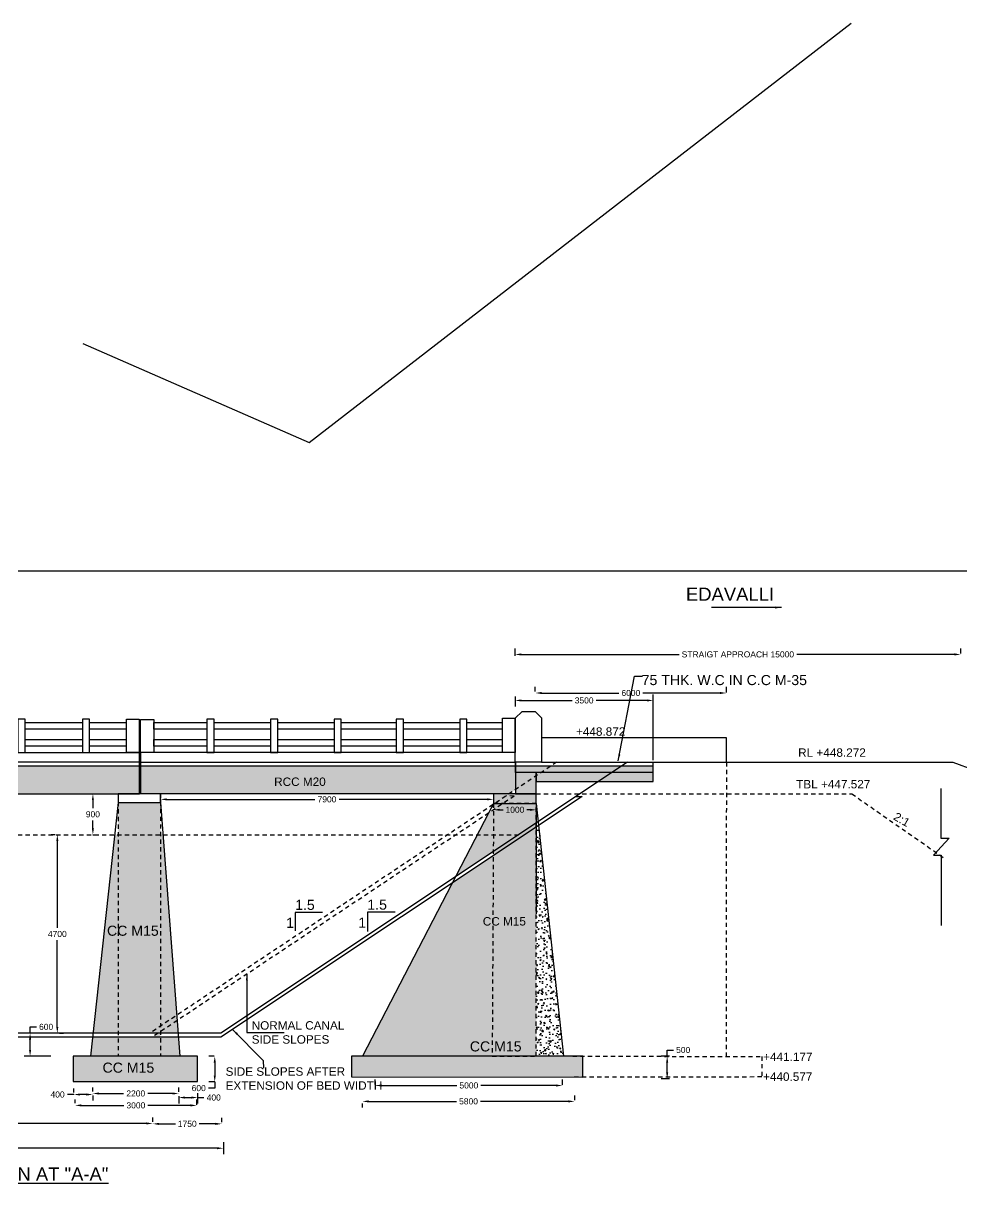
# Model space of a CAD drawing. Header units: metres. Extents: x 323 to 450, y 282 to 479.
# Drawn here: x 364.02 to 391.91, y 341.74 to 376.31 of the extents above; entities that cross this region are included whole.
import ezdxf

# ---------------------------------------------------------------- set-up
doc = ezdxf.new("R2010")
doc.units = ezdxf.units.M
doc.header["$MEASUREMENT"] = 0
doc.linetypes.add('HIDDEN', pattern=[9.525, 6.35, -3.175])
for name, color, linetype in [('DIMENSION', 255, 'Continuous'), ('DRAWING', 7, 'Continuous'), ('HATCH', 7, 'Continuous'), ('TEXT', 255, 'Continuous')]:
    doc.layers.add(name, color=color, linetype=linetype)
doc.styles.get("Standard").update_dxf_attribs({"font": 'arial.ttf'})
doc.dimstyles.get("Standard").update_dxf_attribs({"dimtxt": 0.18, "dimasz": 0.1875, "dimexe": 0.18, "dimexo": 0.0625, "dimgap": 0.09, "dimtad": 0, "dimtih": 1, "dimtoh": 1, "dimdec": 4, "dimzin": 0, "dimdsep": 46, "dimtxsty": 'Standard', "dimcen": 0.09, "dimadec": 0, "dimazin": 0, "dimtfac": 1, "dimtdec": 4, "dimtofl": 0, "dimtmove": 0, "dimatfit": 3, "dimfxl": 1, "dimtolj": 1, "dimtzin": 0, "dimarcsym": 0})

# ---------------------------------------------------------------- blocks, each defined once
blk = doc.blocks.new('*D89')
at = {"layer": 'Defpoints', "color": 0, "ltscale": 0.02, "transparency": 16777216}
for p in [(378.638, 357.448), (391.881, 357.556), (391.881, 357.516)]:
    blk.add_point(p, dxfattribs=at)
at = {"layer": 'DIMENSION', "color": 0, "lineweight": -2, "ltscale": 0.02, "transparency": 16777216}
for p, q in [((378.638, 357.511), (378.638, 357.736)), ((391.881, 357.579), (391.881, 357.736)), ((378.826, 357.556), (383.511, 357.556)), ((391.693, 357.556), (387.008, 357.556))]:
    blk.add_line(p, q, dxfattribs=at)
at = {"layer": 'DIMENSION', "color": 0, "ltscale": 0.02, "transparency": 16777216}
for points in [[(378.826, 357.588), (378.826, 357.525), (378.638, 357.556)], [(391.693, 357.588), (391.693, 357.525), (391.881, 357.556)]]:
    blk.add_solid(points, dxfattribs=at)
at = {"layer": 'DIMENSION', "color": 0, "ltscale": 0.02, "transparency": 16777216, "insert": (385.259, 357.556), "char_height": 0.18, "attachment_point": 5}
blk.add_mtext('\\A1;STRAIGT APPROACH 15000', dxfattribs=at)
blk = doc.blocks.new('*D94')
at = {"layer": 'Defpoints', "color": 0, "ltscale": 0.02, "transparency": 16777216}
for p in [(366.026, 353.414), (366.092, 353.414), (366.026, 352.2)]:
    blk.add_point(p, dxfattribs=at)
at = {"layer": 'DIMENSION', "color": 0, "lineweight": -2, "ltscale": 0.02, "transparency": 16777216}
for p, q in [((366.088, 353.414), (366.272, 353.414)), ((366.092, 353.227), (366.092, 352.989)), ((366.092, 352.387), (366.092, 352.625)), ((366.088, 352.2), (366.272, 352.2))]:
    blk.add_line(p, q, dxfattribs=at)
at = {"layer": 'DIMENSION', "color": 0, "ltscale": 0.02, "transparency": 16777216}
for points in [[(366.061, 353.227), (366.123, 353.227), (366.092, 353.414)], [(366.061, 352.387), (366.123, 352.387), (366.092, 352.2)]]:
    blk.add_solid(points, dxfattribs=at)
at = {"layer": 'DIMENSION', "color": 0, "ltscale": 0.02, "transparency": 16777216, "insert": (366.092, 352.807), "char_height": 0.18, "attachment_point": 5}
blk.add_mtext('\\A1;900', dxfattribs=at)
blk = doc.blocks.new('*D95')
at = {"layer": 'Defpoints', "color": 0, "ltscale": 0.02, "transparency": 16777216}
for p in [(368.1, 353.289), (377.998, 353.417), (377.998, 353.251)]:
    blk.add_point(p, dxfattribs=at)
at = {"layer": 'DIMENSION', "color": 0, "lineweight": -2, "ltscale": 0.02, "transparency": 16777216}
for p, q in [((368.288, 353.251), (372.691, 353.251)), ((377.811, 353.251), (373.407, 353.251)), ((377.998, 353.354), (377.998, 353.071)), ((368.1, 353.226), (368.1, 353.071))]:
    blk.add_line(p, q, dxfattribs=at)
at = {"layer": 'DIMENSION', "color": 0, "ltscale": 0.02, "transparency": 16777216}
for points in [[(368.288, 353.282), (368.288, 353.22), (368.1, 353.251)], [(377.811, 353.282), (377.811, 353.22), (377.998, 353.251)]]:
    blk.add_solid(points, dxfattribs=at)
at = {"layer": 'DIMENSION', "color": 0, "ltscale": 0.02, "transparency": 16777216, "insert": (373.049, 353.251), "char_height": 0.18, "attachment_point": 5}
blk.add_mtext('\\A1;7900', dxfattribs=at)
blk = doc.blocks.new('*D96')
at = {"layer": 'Defpoints', "color": 0, "ltscale": 0.02, "transparency": 16777216}
for p in [(377.998, 352.939), (379.27, 352.94), (379.27, 349.787)]:
    blk.add_point(p, dxfattribs=at)
at = {"layer": 'DIMENSION', "color": 0, "lineweight": -2, "ltscale": 0.02, "transparency": 16777216}
for p, q in [((377.998, 353.002), (377.998, 353.12)), ((378.185, 352.94), (378.284, 352.94)), ((379.082, 352.94), (378.984, 352.94)), ((379.27, 349.85), (379.27, 353.12))]:
    blk.add_line(p, q, dxfattribs=at)
at = {"layer": 'DIMENSION', "color": 0, "ltscale": 0.02, "transparency": 16777216}
for points in [[(378.185, 352.971), (378.185, 352.909), (377.998, 352.94)], [(379.082, 352.971), (379.082, 352.909), (379.27, 352.94)]]:
    blk.add_solid(points, dxfattribs=at)
at = {"layer": 'DIMENSION', "color": 0, "ltscale": 0.02, "transparency": 16777216, "insert": (378.634, 352.94), "char_height": 0.18, "attachment_point": 5}
blk.add_mtext('\\A1;1000', dxfattribs=at)
blk = doc.blocks.new('*D97')
at = {"layer": 'Defpoints', "color": 0, "ltscale": 0.02, "transparency": 16777216}
for p in [(365.035, 352.2), (365.035, 352.2), (365.034, 346.305)]:
    blk.add_point(p, dxfattribs=at)
at = {"layer": 'DIMENSION', "color": 0, "lineweight": -2, "ltscale": 0.02, "transparency": 16777216}
for p, q in [((364.972, 352.2), (364.855, 352.2)), ((365.035, 352.012), (365.035, 349.434)), ((365.035, 346.492), (365.035, 349.07)), ((365.096, 346.305), (365.215, 346.305))]:
    blk.add_line(p, q, dxfattribs=at)
at = {"layer": 'DIMENSION', "color": 0, "ltscale": 0.02, "transparency": 16777216}
for points in [[(365.004, 352.012), (365.066, 352.012), (365.035, 352.2)], [(365.004, 346.492), (365.066, 346.492), (365.035, 346.305)]]:
    blk.add_solid(points, dxfattribs=at)
at = {"layer": 'DIMENSION', "color": 0, "ltscale": 0.02, "transparency": 16777216, "insert": (365.035, 349.252), "char_height": 0.18, "attachment_point": 5}
blk.add_mtext('\\A1;4700', dxfattribs=at)
blk = doc.blocks.new('*D109')
at = {"layer": 'Defpoints', "color": 0, "ltscale": 0.02, "transparency": 16777216}
for p in [(369.759, 345.619), (369.714, 344.86), (369.774, 344.86)]:
    blk.add_point(p, dxfattribs=at)
at = {"layer": 'DIMENSION', "color": 0, "lineweight": -2, "ltscale": 0.02, "transparency": 16777216}
for p, q in [((369.696, 345.619), (369.534, 345.619)), ((369.714, 345.432), (369.714, 345.047)), ((369.714, 344.672), (369.526, 344.672)), ((369.711, 344.86), (369.534, 344.86)), ((369.714, 344.86), (369.714, 344.672))]:
    blk.add_line(p, q, dxfattribs=at)
at = {"layer": 'DIMENSION', "color": 0, "ltscale": 0.02, "transparency": 16777216}
for points in [[(369.682, 345.432), (369.745, 345.432), (369.714, 345.619)], [(369.682, 345.047), (369.745, 345.047), (369.714, 344.86)]]:
    blk.add_solid(points, dxfattribs=at)
at = {"layer": 'DIMENSION', "color": 0, "ltscale": 0.02, "transparency": 16777216, "insert": (369.237, 344.672), "char_height": 0.18, "attachment_point": 5}
blk.add_mtext('\\A1;600', dxfattribs=at)
blk = doc.blocks.new('*D110')
at = {"layer": 'Defpoints', "color": 0, "ltscale": 0.02, "transparency": 16777216}
for p in [(368.645, 344.497), (369.204, 344.581), (369.204, 344.392)]:
    blk.add_point(p, dxfattribs=at)
at = {"layer": 'DIMENSION', "color": 0, "lineweight": -2, "ltscale": 0.02, "transparency": 16777216}
for p, q in [((368.645, 344.435), (368.645, 344.212)), ((368.833, 344.392), (369.016, 344.392)), ((369.204, 344.518), (369.204, 344.212)), ((369.204, 344.392), (369.391, 344.392))]:
    blk.add_line(p, q, dxfattribs=at)
at = {"layer": 'DIMENSION', "color": 0, "ltscale": 0.02, "transparency": 16777216}
for points in [[(368.833, 344.424), (368.833, 344.361), (368.645, 344.392)], [(369.016, 344.424), (369.016, 344.361), (369.204, 344.392)]]:
    blk.add_solid(points, dxfattribs=at)
at = {"layer": 'DIMENSION', "color": 0, "ltscale": 0.02, "transparency": 16777216, "insert": (369.683, 344.392), "char_height": 0.18, "attachment_point": 5}
blk.add_mtext('\\A1;400', dxfattribs=at)
blk = doc.blocks.new('*D111')
at = {"layer": 'Defpoints', "color": 0, "ltscale": 0.02, "transparency": 16777216}
for p in [(366.087, 344.513), (366.087, 344.513), (368.645, 344.497)]:
    blk.add_point(p, dxfattribs=at)
at = {"layer": 'DIMENSION', "color": 0, "lineweight": -2, "ltscale": 0.02, "transparency": 16777216}
for p, q in [((366.087, 344.575), (366.087, 344.693)), ((368.645, 344.56), (368.645, 344.693)), ((366.275, 344.513), (367.006, 344.513)), ((368.458, 344.513), (367.726, 344.513))]:
    blk.add_line(p, q, dxfattribs=at)
at = {"layer": 'DIMENSION', "color": 0, "ltscale": 0.02, "transparency": 16777216}
for points in [[(366.275, 344.544), (366.275, 344.481), (366.087, 344.513)], [(368.458, 344.544), (368.458, 344.481), (368.645, 344.513)]]:
    blk.add_solid(points, dxfattribs=at)
at = {"layer": 'DIMENSION', "color": 0, "ltscale": 0.02, "transparency": 16777216, "insert": (367.366, 344.513), "char_height": 0.18, "attachment_point": 5}
blk.add_mtext('\\A1;2200', dxfattribs=at)
blk = doc.blocks.new('*D112')
at = {"layer": 'Defpoints', "color": 0, "ltscale": 0.02, "transparency": 16777216}
for p in [(365.523, 344.482), (365.523, 344.482), (366.087, 344.513)]:
    blk.add_point(p, dxfattribs=at)
at = {"layer": 'DIMENSION', "color": 0, "lineweight": -2, "ltscale": 0.02, "transparency": 16777216}
for p, q in [((365.523, 344.545), (365.523, 344.662)), ((365.523, 344.482), (365.336, 344.482)), ((365.9, 344.482), (365.711, 344.482)), ((366.087, 344.45), (366.087, 344.302))]:
    blk.add_line(p, q, dxfattribs=at)
at = {"layer": 'DIMENSION', "color": 0, "ltscale": 0.02, "transparency": 16777216}
for points in [[(365.711, 344.514), (365.711, 344.451), (365.523, 344.482)], [(365.9, 344.514), (365.9, 344.451), (366.087, 344.482)]]:
    blk.add_solid(points, dxfattribs=at)
at = {"layer": 'DIMENSION', "color": 0, "ltscale": 0.02, "transparency": 16777216, "insert": (365.043, 344.482), "char_height": 0.18, "attachment_point": 5}
blk.add_mtext('\\A1;400', dxfattribs=at)
blk = doc.blocks.new('*D113')
at = {"layer": 'Defpoints', "color": 0, "ltscale": 0.02, "transparency": 16777216}
for p in [(365.561, 344.159), (369.178, 344.159), (369.178, 344.114)]:
    blk.add_point(p, dxfattribs=at)
at = {"layer": 'DIMENSION', "color": 0, "lineweight": -2, "ltscale": 0.02, "transparency": 16777216}
for p, q in [((365.561, 344.222), (365.561, 344.339)), ((369.178, 344.177), (369.178, 344.339)), ((365.748, 344.159), (367.011, 344.159)), ((368.991, 344.159), (367.728, 344.159))]:
    blk.add_line(p, q, dxfattribs=at)
at = {"layer": 'DIMENSION', "color": 0, "ltscale": 0.02, "transparency": 16777216}
for points in [[(365.748, 344.191), (365.748, 344.128), (365.561, 344.159)], [(368.991, 344.191), (368.991, 344.128), (369.178, 344.159)]]:
    blk.add_solid(points, dxfattribs=at)
at = {"layer": 'DIMENSION', "color": 0, "ltscale": 0.02, "transparency": 16777216, "insert": (367.369, 344.159), "char_height": 0.18, "attachment_point": 5}
blk.add_mtext('\\A1;3000', dxfattribs=at)
blk = doc.blocks.new('*D114')
at = {"layer": 'Defpoints', "color": 0, "ltscale": 0.02, "transparency": 16777216}
for p in [(367.87, 343.611), (367.87, 343.611), (369.923, 343.603)]:
    blk.add_point(p, dxfattribs=at)
at = {"layer": 'DIMENSION', "color": 0, "lineweight": -2, "ltscale": 0.02, "transparency": 16777216}
for p, q in [((367.87, 343.673), (367.87, 343.791)), ((368.057, 343.611), (368.546, 343.611)), ((369.735, 343.611), (369.246, 343.611)), ((369.923, 343.666), (369.923, 343.791))]:
    blk.add_line(p, q, dxfattribs=at)
at = {"layer": 'DIMENSION', "color": 0, "ltscale": 0.02, "transparency": 16777216}
for points in [[(368.057, 343.642), (368.057, 343.579), (367.87, 343.611)], [(369.735, 343.642), (369.735, 343.579), (369.923, 343.611)]]:
    blk.add_solid(points, dxfattribs=at)
at = {"layer": 'DIMENSION', "color": 0, "ltscale": 0.02, "transparency": 16777216, "insert": (368.896, 343.611), "char_height": 0.18, "attachment_point": 5}
blk.add_mtext('\\A1;1750', dxfattribs=at)
blk = doc.blocks.new('*D115')
at = {"layer": 'Defpoints', "color": 0, "ltscale": 0.02, "transparency": 16777216}
for p in [(355.83, 343.666), (367.87, 343.624), (367.87, 343.611)]:
    blk.add_point(p, dxfattribs=at)
at = {"layer": 'DIMENSION', "color": 0, "lineweight": -2, "ltscale": 0.02, "transparency": 16777216}
for p, q in [((355.83, 343.604), (355.83, 343.444)), ((356.017, 343.624), (360.755, 343.624)), ((367.682, 343.624), (362.945, 343.624)), ((367.87, 343.673), (367.87, 343.804))]:
    blk.add_line(p, q, dxfattribs=at)
at = {"layer": 'DIMENSION', "color": 0, "ltscale": 0.02, "transparency": 16777216}
for points in [[(356.017, 343.655), (356.017, 343.593), (355.83, 343.624)], [(367.682, 343.655), (367.682, 343.593), (367.87, 343.624)]]:
    blk.add_solid(points, dxfattribs=at)
at = {"layer": 'DIMENSION', "color": 0, "ltscale": 0.02, "transparency": 16777216, "insert": (361.85, 343.624), "char_height": 0.18, "attachment_point": 5}
blk.add_mtext('\\A1;BED WIDTH 9500', dxfattribs=at)
blk = doc.blocks.new('*D116')
at = {"layer": 'Defpoints', "color": 0, "ltscale": 0.02, "transparency": 16777216}
for p in [(353.716, 343.106), (369.969, 343.125), (369.969, 342.888)]:
    blk.add_point(p, dxfattribs=at)
at = {"layer": 'DIMENSION', "color": 0, "lineweight": -2, "ltscale": 0.02, "transparency": 16777216}
for p, q in [((353.716, 343.043), (353.716, 342.708)), ((353.904, 342.888), (359.959, 342.888)), ((369.782, 342.888), (363.726, 342.888)), ((369.969, 343.063), (369.969, 342.708))]:
    blk.add_line(p, q, dxfattribs=at)
at = {"layer": 'DIMENSION', "color": 0, "ltscale": 0.02, "transparency": 16777216}
for points in [[(353.904, 342.919), (353.904, 342.857), (353.716, 342.888)], [(369.782, 342.919), (369.782, 342.857), (369.969, 342.888)]]:
    blk.add_solid(points, dxfattribs=at)
at = {"layer": 'DIMENSION', "color": 0, "ltscale": 0.02, "transparency": 16777216, "insert": (361.843, 342.888), "char_height": 0.18, "attachment_point": 5}
blk.add_mtext('\\A1;EXTENDED BED WIDTH 13000', dxfattribs=at)
blk = doc.blocks.new('*D117')
at = {"layer": 'Defpoints', "color": 0, "ltscale": 0.02, "transparency": 16777216}
for p in [(364.225, 346.305), (365.319, 346.305), (364.908, 345.619)]:
    blk.add_point(p, dxfattribs=at)
at = {"layer": 'DIMENSION', "color": 0, "lineweight": -2, "ltscale": 0.02, "transparency": 16777216}
for p, q in [((364.225, 346.305), (364.225, 346.492)), ((364.225, 346.492), (364.413, 346.492)), ((365.256, 346.305), (364.045, 346.305)), ((364.225, 345.807), (364.225, 346.117)), ((364.846, 345.619), (364.045, 345.619))]:
    blk.add_line(p, q, dxfattribs=at)
at = {"layer": 'DIMENSION', "color": 0, "ltscale": 0.02, "transparency": 16777216}
for points in [[(364.194, 346.117), (364.256, 346.117), (364.225, 346.305)], [(364.194, 345.807), (364.256, 345.807), (364.225, 345.619)]]:
    blk.add_solid(points, dxfattribs=at)
at = {"layer": 'DIMENSION', "color": 0, "ltscale": 0.02, "transparency": 16777216, "insert": (364.702, 346.492), "char_height": 0.18, "attachment_point": 5}
blk.add_mtext('\\A1;600', dxfattribs=at)
blk = doc.blocks.new('*D118')
at = {"layer": 'Defpoints', "color": 0, "ltscale": 0.02, "transparency": 16777216}
for p in [(374.485, 344.721), (380.045, 344.751), (380.045, 344.706)]:
    blk.add_point(p, dxfattribs=at)
at = {"layer": 'DIMENSION', "color": 0, "lineweight": -2, "ltscale": 0.02, "transparency": 16777216}
for p, q in [((374.485, 344.783), (374.485, 344.931)), ((374.672, 344.751), (376.907, 344.751)), ((379.858, 344.751), (377.624, 344.751)), ((380.045, 344.769), (380.045, 344.931))]:
    blk.add_line(p, q, dxfattribs=at)
at = {"layer": 'DIMENSION', "color": 0, "ltscale": 0.02, "transparency": 16777216}
for points in [[(374.672, 344.782), (374.672, 344.72), (374.485, 344.751)], [(379.858, 344.782), (379.858, 344.72), (380.045, 344.751)]]:
    blk.add_solid(points, dxfattribs=at)
at = {"layer": 'DIMENSION', "color": 0, "ltscale": 0.02, "transparency": 16777216, "insert": (377.265, 344.751), "char_height": 0.18, "attachment_point": 5}
blk.add_mtext('\\A1;5000', dxfattribs=at)
blk = doc.blocks.new('*D119')
at = {"layer": 'Defpoints', "color": 0, "ltscale": 0.02, "transparency": 16777216}
for p in [(374.099, 344.281), (380.411, 344.278), (380.411, 344.257)]:
    blk.add_point(p, dxfattribs=at)
at = {"layer": 'DIMENSION', "color": 0, "lineweight": -2, "ltscale": 0.02, "transparency": 16777216}
for p, q in [((374.287, 344.278), (376.897, 344.278)), ((380.224, 344.278), (377.614, 344.278)), ((380.411, 344.319), (380.411, 344.458)), ((374.099, 344.219), (374.099, 344.098))]:
    blk.add_line(p, q, dxfattribs=at)
at = {"layer": 'DIMENSION', "color": 0, "ltscale": 0.02, "transparency": 16777216}
for points in [[(374.287, 344.309), (374.287, 344.247), (374.099, 344.278)], [(380.224, 344.309), (380.224, 344.247), (380.411, 344.278)]]:
    blk.add_solid(points, dxfattribs=at)
at = {"layer": 'DIMENSION', "color": 0, "ltscale": 0.02, "transparency": 16777216, "insert": (377.255, 344.278), "char_height": 0.18, "attachment_point": 5}
blk.add_mtext('\\A1;5800', dxfattribs=at)
blk = doc.blocks.new('*D120')
at = {"layer": 'Defpoints', "color": 0, "ltscale": 0.02, "transparency": 16777216}
for p in [(383.158, 345.617), (383.289, 345.617), (383.289, 344.951)]:
    blk.add_point(p, dxfattribs=at)
at = {"layer": 'DIMENSION', "color": 0, "lineweight": -2, "ltscale": 0.02, "transparency": 16777216}
for p, q in [((383.158, 345.617), (383.158, 345.804)), ((383.158, 345.804), (383.346, 345.804)), ((383.227, 345.617), (382.978, 345.617)), ((383.158, 345.139), (383.158, 345.429)), ((383.227, 344.951), (382.978, 344.951))]:
    blk.add_line(p, q, dxfattribs=at)
at = {"layer": 'DIMENSION', "color": 0, "ltscale": 0.02, "transparency": 16777216}
for points in [[(383.127, 345.429), (383.189, 345.429), (383.158, 345.617)], [(383.127, 345.139), (383.189, 345.139), (383.158, 344.951)]]:
    blk.add_solid(points, dxfattribs=at)
at = {"layer": 'DIMENSION', "color": 0, "ltscale": 0.02, "transparency": 16777216, "insert": (383.634, 345.804), "char_height": 0.18, "attachment_point": 5}
blk.add_mtext('\\A1;500', dxfattribs=at)
blk = doc.blocks.new('*D124')
at = {"layer": 'Defpoints', "color": 0, "ltscale": 0.02, "transparency": 16777216}
for p in [(378.638, 356.371), (382.744, 356.189), (382.744, 354.354)]:
    blk.add_point(p, dxfattribs=at)
at = {"layer": 'DIMENSION', "color": 0, "lineweight": -2, "ltscale": 0.02, "transparency": 16777216}
for p, q in [((382.744, 354.416), (382.744, 356.369)), ((378.638, 356.309), (378.638, 356.009)), ((378.826, 356.189), (380.333, 356.189)), ((382.557, 356.189), (381.05, 356.189))]:
    blk.add_line(p, q, dxfattribs=at)
at = {"layer": 'DIMENSION', "color": 0, "ltscale": 0.02, "transparency": 16777216}
for points in [[(378.826, 356.22), (378.826, 356.157), (378.638, 356.189)], [(382.557, 356.22), (382.557, 356.157), (382.744, 356.189)]]:
    blk.add_solid(points, dxfattribs=at)
at = {"layer": 'DIMENSION', "color": 0, "ltscale": 0.02, "transparency": 16777216, "insert": (380.691, 356.189), "char_height": 0.18, "attachment_point": 5}
blk.add_mtext('\\A1;3500', dxfattribs=at)
blk = doc.blocks.new('*D171')
at = {"layer": 'Defpoints', "color": 0, "ltscale": 0.02, "transparency": 16777216}
for p in [(379.24, 356.392), (384.919, 356.41), (384.919, 356.364)]:
    blk.add_point(p, dxfattribs=at)
at = {"layer": 'DIMENSION', "color": 0, "lineweight": -2, "ltscale": 0.02, "transparency": 16777216}
for p, q in [((379.24, 356.455), (379.24, 356.59)), ((379.427, 356.41), (381.721, 356.41)), ((384.732, 356.41), (382.438, 356.41)), ((384.919, 356.426), (384.919, 356.59))]:
    blk.add_line(p, q, dxfattribs=at)
at = {"layer": 'DIMENSION', "color": 0, "ltscale": 0.02, "transparency": 16777216}
for points in [[(379.427, 356.441), (379.427, 356.379), (379.24, 356.41)], [(384.732, 356.441), (384.732, 356.379), (384.919, 356.41)]]:
    blk.add_solid(points, dxfattribs=at)
at = {"layer": 'DIMENSION', "color": 0, "ltscale": 0.02, "transparency": 16777216, "insert": (382.079, 356.41), "char_height": 0.18, "attachment_point": 5}
blk.add_mtext('\\A1;6000', dxfattribs=at)

msp = doc.modelspace()

# ---------------------------------------------------------------- hatches: boundary and pattern name
at = {"layer": 'HATCH', "ltscale": 0.02}
h = msp.add_hatch(dxfattribs=at)
h.set_pattern_fill('AR-CONC', color=256, scale=0.05, style=0)
h.set_pattern_definition([(50, (-0.41103, 3.15179), (0.35863009, -0.03137607), [0.0375, -0.4125]), (355, (-0.41103, 3.1518), (-0.06937567, 0.37609607), [0.03, -0.33]), (100.4514, (-0.38114, 3.14917), (0.2892547, 0.34471977), [0.0318701, -0.35057106]), (46.1842, (-0.41103, 3.2518), (0.53362052, -0.0827595), [0.05625, -0.61875]), (96.6356, (-0.36656, 3.2449), (0.46733135, 0.48705894), [0.04780514, -0.5258565]), (351.1842, (-0.411, 3.2518), (0.467331, 0.4870593), [0.045, -0.495]), (21, (-0.36103, 3.22679), (0.29845353, -0.20130945), [0.0375, -0.4125]), (326, (-0.36103, 3.2268), (0.12165767, 0.36257502), [0.03, -0.33]), (71.4514, (-0.33616, 3.21), (0.42011131, 0.16126525), [0.0318701, -0.35057106]), (37.5, (-0.41103, 3.15179), (0.006079928, 0.166446927), [0, -0.326, 0, -0.335, 0, -0.33125]), (7.5, (-0.41103, 3.15179), (0.13153477, 0.197205856), [0, -0.191, 0, -0.3185, 0, -0.12625]), (327.5, (-0.52253, 3.15179), (0.266911218, -0.011277436), [0, -0.125, 0, -0.39, 0, -0.5175]), (317.5, (-0.57253, 3.15179), (0.29159308, 0.05005249), [0, -0.1625, 0, -0.259, 0, -0.3675])])
h.paths.add_polyline_path([(367.47287, 354.24366), (356.0791, 354.24366), (356.0791, 353.41681), (356.7081, 353.41681), (356.7081, 353.41411), (361.77706, 353.41411), (366.84388, 353.41411), (366.84388, 353.41681), (367.47287, 353.41681)])
h.paths.add_polyline_path([(378.64799, 354.24366), (367.51622, 354.24366), (367.51622, 353.41681), (368.1002, 353.41681), (378.46713, 353.41681), (378.64799, 353.53724)])
h.paths.add_polyline_path([(368.1002, 353.16102), (366.84388, 353.16102), (366.84388, 352.19962), (368.1002, 352.19937)])
h.paths.add_polyline_path([(368.1002, 352.19937), (366.84388, 352.19962), (366.84388, 346.30491), (367.78662, 346.30505), (368.1002, 346.51385)])
h.paths.add_polyline_path([(366.84388, 352.19962), (366.73934, 352.19964), (366.0983, 346.3048), (366.84388, 346.30491)])
h.paths.add_polyline_path([(368.17348, 352.19935), (368.1002, 352.19937), (368.1002, 346.51385), (368.58229, 346.83486)])
h.paths.add_polyline_path([(366.84388, 346.18399), (366.08515, 346.18388), (366.02374, 345.61915), (366.84388, 345.61915)])
h.paths.add_polyline_path([(368.1002, 346.18418), (366.84388, 346.18399), (366.84388, 345.61915), (368.1002, 345.61915)])
h.paths.add_polyline_path([(368.63187, 346.18425), (368.1002, 346.18418), (368.1002, 345.61915), (368.67493, 345.61915)])
h.paths.add_polyline_path([(368.59424, 346.67795), (368.1002, 346.34899), (368.1002, 346.3051), (368.62265, 346.30517)])
h.paths.add_polyline_path([(368.59424, 346.67795), (368.58229, 346.83486), (368.1002, 346.51385), (368.1002, 346.34899)])
h.paths.add_polyline_path([(368.1002, 346.51385), (367.78662, 346.30505), (368.03427, 346.30509), (368.1002, 346.34899)])
h.paths.add_polyline_path([(368.1002, 346.3051), (368.03427, 346.30509), (367.85263, 346.18414), (368.1002, 346.18418)])
h.paths.add_polyline_path([(369.20359, 345.61915), (365.50448, 345.61915), (365.50448, 344.87212), (369.20359, 344.87212)])
h.paths.add_polyline_path([(380.65247, 345.6189), (380.35076, 345.61915), (373.77628, 345.61915), (373.77628, 345.00315), (380.48454, 344.9988), (380.65129, 344.99893)])
h.paths.add_polyline_path([(377.98997, 351.57426), (376.77453, 350.76466), (374.10568, 345.61915), (377.95818, 345.61915)])
h.paths.add_polyline_path([(379.26958, 352.42661), (377.98997, 351.57426), (377.95818, 345.61915), (379.26958, 345.61915)])
h.paths.add_polyline_path([(377.99329, 352.19737), (377.51769, 352.19747), (376.87037, 350.94943), (377.99062, 351.69563)])
h.paths.add_polyline_path([(379.26958, 352.54755), (379.26958, 353.12396), (378.27492, 353.12396), (377.99725, 352.93908), (377.99329, 352.19737), (378.74365, 352.19722)])
h.paths.add_polyline_path([(378.74365, 352.19722), (377.99329, 352.19737), (377.99062, 351.69563)], flags=17)
h.paths.add_polyline_path([(379.26958, 352.42661), (379.26958, 352.54755), (377.99062, 351.69563), (377.98997, 351.57426)])
h.paths.add_polyline_path([(377.99725, 352.93908), (377.85228, 352.84254), (377.51769, 352.19747), (377.99329, 352.19737)])
h.paths.add_polyline_path([(378.27492, 353.12396), (378.02732, 353.12396), (377.99814, 353.10453), (377.99725, 352.93908)], flags=17)
h.paths.add_polyline_path([(379.26958, 353.95114), (378.64799, 353.53724), (378.64799, 353.41681), (379.26958, 353.41681)])
h.paths.add_polyline_path([(379.26958, 353.95114), (379.26958, 354.04487), (378.64799, 354.04487), (378.64799, 353.53724)])
h.paths.add_polyline_path([(378.61405, 353.34977), (378.37598, 353.35612), (378.02732, 353.12396), (378.27492, 353.12396)])
h.paths.add_polyline_path([(378.46307, 353.41411), (377.99824, 353.41411), (377.99824, 353.12396), (378.02732, 353.12396)])
h.paths.add_polyline_path([(379.26958, 353.41411), (378.46307, 353.41411), (378.37598, 353.35612), (378.61405, 353.34977), (378.27492, 353.12396), (379.26958, 353.12396)])
h.paths.add_polyline_path([(379.70889, 354.24366), (378.64922, 354.24366), (378.64922, 354.04487), (379.26958, 354.04487), (379.41035, 354.04487)])
h.paths.add_polyline_path([(381.81591, 354.24366), (379.70889, 354.24366), (379.41035, 354.04487), (381.51747, 354.04487)])
h.paths.add_polyline_path([(382.74429, 354.24366), (381.81591, 354.24366), (381.51747, 354.04487), (382.74429, 354.04487)])
h.paths.add_polyline_path([(361.39608, 353.80378), (363.4001, 353.80542), (363.40047, 353.35419), (361.39645, 353.35255)], flags=9)
h.paths.add_polyline_path([(371.00048, 353.97699), (373.08657, 353.97528), (373.08619, 353.51485), (371.00011, 353.51656)], flags=24)
h.paths.add_polyline_path([(366.47419, 349.5735), (368.12358, 349.57215), (368.1232, 349.11172), (366.47381, 349.11307)], flags=9)
h.paths.add_polyline_path([(366.34114, 345.50614), (367.99052, 345.50478), (367.99014, 345.04435), (366.34076, 345.0457)], flags=24)
h.paths.add_polyline_path([(370.37699, 345.34504), (375.31695, 345.34504), (375.31695, 344.50382), (370.37699, 344.50382)], flags=9)
h.paths.add_polyline_path([(377.25682, 346.1373), (378.90621, 346.13594), (378.90583, 345.67551), (377.25644, 345.67686)], flags=9)
h.paths.add_polyline_path([(377.3852, 349.82957), (379.03459, 349.82822), (379.03421, 349.36779), (377.38482, 349.36914)], flags=9)
h.paths.add_polyline_path([(378.32858, 353.07686), (378.93856, 353.07686), (378.93856, 352.80305), (378.32858, 352.80305)], flags=24)
h = msp.add_hatch(dxfattribs=at)
h.set_pattern_fill('AR-SAND', color=256, scale=0.02, style=0)
h.set_pattern_definition([(37.5, (-0.411027, 3.151785), (-0.0012598672, 0.0385364754), [0, -0.0304, 0, -0.034, 0, -0.0325]), (7.5, (-0.411027, 3.151785), (0.035395534, 0.0564429213), [0, -0.0164, 0, -0.0274, 0, -0.0105]), (327.5, (-0.435627, 3.151785), (0.0622828372, 0.000113181), [0, -0.01, 0, -0.036, 0, -0.047]), (317.5, (-0.435627, 3.151785), (0.060122532, 0.0175535113), [0, -0.005, 0, -0.0236, 0, -0.027])])
h.paths.add_polyline_path([(379.41035, 354.04487), (379.26958, 354.04487), (379.26958, 353.95114)], flags=17)
h.paths.add_polyline_path([(381.51747, 354.04487), (379.41035, 354.04487), (379.26958, 353.95114), (379.26958, 353.78256), (381.12368, 353.78256)])
h.paths.add_polyline_path([(382.74429, 354.04487), (381.51747, 354.04487), (381.12368, 353.78256), (382.74429, 353.78256)])
h = msp.add_hatch(dxfattribs=at)
h.set_pattern_fill('AR-CONC', color=256, scale=0.05, style=0)
h.set_pattern_definition([(50, (0, 0), (0.35863009, -0.03137607), [0.0375, -0.4125]), (355, (0, 0), (-0.06937567, 0.37609607), [0.03, -0.33]), (100.4514, (0.0299, -0.0026), (0.2892547, 0.34471977), [0.0318701, -0.35057106]), (46.1842, (0, 0.1), (0.53362052, -0.0827595), [0.05625, -0.61875]), (96.6356, (0.04447, 0.0931), (0.46733135, 0.48705894), [0.04780514, -0.5258565]), (351.1842, (0, 0.1), (0.467331, 0.4870593), [0.045, -0.495]), (21, (0.05, 0.075), (0.29845353, -0.20130945), [0.0375, -0.4125]), (326, (0.05, 0.075), (0.12165767, 0.36257502), [0.03, -0.33]), (71.4514, (0.07487, 0.05822), (0.42011131, 0.16126525), [0.0318701, -0.35057106]), (37.5, (0, 0), (0.006079928, 0.166446927), [0, -0.326, 0, -0.335, 0, -0.33125]), (7.5, (0, 0), (0.13153477, 0.197205856), [0, -0.191, 0, -0.3185, 0, -0.12625]), (327.5, (-0.1115, 0), (0.266911218, -0.011277436), [0, -0.125, 0, -0.39, 0, -0.5175]), (317.5, (-0.1615, 0), (0.29159308, 0.05005249), [0, -0.1625, 0, -0.259, 0, -0.3675])])
h.paths.add_polyline_path([(379.33945, 352.47315), (379.26958, 352.42661), (379.26958, 345.61915), (380.07529, 345.61915)])

# ---------------------------------------------------------------- linework, layer by layer
at = {"layer": 'DIMENSION', "ltscale": 0.02}
msp.add_lwpolyline([(365.79561, 366.79149), (372.51754, 363.85323), (388.6221, 376.30589)], dxfattribs=at)
msp.add_lwpolyline([(431.69822, 282.48208), (323.04028, 282.48208), (323.04028, 360.03784), (431.69822, 360.03784)], close=True, dxfattribs=at)
at = {"layer": 'DRAWING', "ltscale": 0.02}
for p, q in [((364.07509, 355.53397), (365.77893, 355.53397)), ((365.77893, 355.33432), (364.07509, 355.33432)), ((365.98828, 355.53397), (367.08978, 355.53397)), ((367.08978, 355.33432), (365.98828, 355.33432)), ((369.69462, 355.53397), (371.37069, 355.53397)), ((371.37069, 355.33432), (369.69462, 355.33432)), ((371.37069, 355.53397), (371.37069, 355.33432)), ((371.58316, 355.53397), (373.25923, 355.53397)), ((373.25923, 355.33432), (371.58316, 355.33432)), ((373.25923, 355.53397), (373.25923, 355.33432)), ((373.47169, 355.53397), (375.10808, 355.53397)), ((375.10808, 355.33432), (373.47169, 355.33432)), ((375.10808, 355.53397), (375.10808, 355.33432)), ((375.31743, 355.53397), (376.9935, 355.53397)), ((376.9935, 355.33432), (375.31743, 355.33432)), ((376.9935, 355.53397), (376.9935, 355.33432)), ((377.20597, 355.53397), (378.26312, 355.53397)), ((378.26312, 355.33432), (377.20597, 355.33432)), ((364.07509, 355.02921), (365.77893, 355.02921)), ((365.98828, 355.02921), (367.08978, 355.02921)), ((369.69462, 355.02921), (371.37069, 355.02921)), ((371.37069, 355.02921), (371.37069, 354.82956)), ((371.58316, 355.02921), (373.25923, 355.02921)), ((373.25923, 355.02921), (373.25923, 354.82956)), ((373.47169, 355.02921), (375.10808, 355.02921)), ((375.10808, 355.02921), (375.10808, 354.82956)), ((375.31743, 355.02921), (376.9935, 355.02921)), ((376.9935, 355.02921), (376.9935, 354.82956)), ((377.20597, 355.02921), (378.26312, 355.02921)), ((365.77893, 354.82956), (364.07509, 354.82956)), ((367.08978, 354.82956), (365.98828, 354.82956)), ((371.37069, 354.82956), (369.69462, 354.82956)), ((373.25923, 354.82956), (371.58316, 354.82956)), ((375.10808, 354.82956), (373.47169, 354.82956)), ((376.9935, 354.82956), (375.31743, 354.82956)), ((378.26312, 354.82956), (377.20597, 354.82956)), ((367.47287, 353.41411), (367.47287, 354.35362)), ((361.77491, 353.41411), (367.47287, 353.41411))]:
    msp.add_line(p, q, dxfattribs=at)
for points in [[(378.26312, 355.66521), (378.63824, 355.66521), (378.63824, 354.64276), (378.26312, 354.64276)], [(363.86574, 354.64276), (364.07821, 354.64276), (364.07821, 355.63666), (363.86574, 355.63666)], [(365.77893, 354.64276), (365.9914, 354.64276), (365.9914, 355.63666), (365.77893, 355.63666)], [(367.46218, 354.64276), (367.08978, 354.64276), (367.08978, 355.63666), (367.46218, 355.63666)], [(367.89891, 354.64276), (367.50525, 354.64276), (367.50525, 355.62447), (367.89891, 355.62447)], [(367.89891, 355.53397), (369.48216, 355.53397), (369.48216, 355.33432), (367.89891, 355.33432)], [(369.48216, 354.64276), (369.69462, 354.64276), (369.69462, 355.63666), (369.48216, 355.63666)], [(371.37069, 354.64276), (371.58316, 354.64276), (371.58316, 355.63666), (371.37069, 355.63666)], [(373.25923, 354.64276), (373.47169, 354.64276), (373.47169, 355.63666), (373.25923, 355.63666)], [(375.10808, 354.64276), (375.32055, 354.64276), (375.32055, 355.63666), (375.10808, 355.63666)], [(376.9935, 354.64276), (377.20597, 354.64276), (377.20597, 355.63666), (376.9935, 355.63666)], [(367.89891, 355.02921), (369.48216, 355.02921), (369.48216, 354.82956), (367.89891, 354.82956)], [(379.4201, 354.35362), (384.91653, 354.35362), (384.91996, 355.08308), (379.4201, 355.08308)], [(356.0791, 354.64276), (367.46218, 354.64276), (367.46218, 354.35362), (356.0791, 354.35362)], [(378.63824, 354.64276), (367.50525, 354.64276), (367.50525, 354.35362), (378.63824, 354.35362)], [(378.64799, 353.41681), (367.51622, 353.41681), (367.51622, 354.35362), (378.64799, 354.35362)], [(379.26958, 354.04487), (378.64799, 354.04487), (378.64799, 353.41681), (379.26958, 353.41681)], [(368.1002, 353.41681), (366.84388, 353.41681), (366.84388, 353.16102), (368.1002, 353.16102)], [(379.26958, 353.41411), (377.99824, 353.41411), (377.99824, 353.12396), (379.26958, 353.12396)], [(369.20359, 345.61915), (365.50448, 345.61915), (365.50448, 344.87212), (369.20359, 344.87212)], [(380.65247, 345.61915), (373.77628, 345.61915), (373.77628, 345.00315), (380.65129, 344.99869)]]:
    msp.add_lwpolyline(points, close=True, dxfattribs=at)
for points in [[(378.8457, 355.85734), (378.63824, 355.66193)], [(379.4201, 355.66938), (379.4201, 354.35362), (378.63824, 354.35362), (378.63824, 355.66193)], [(378.8457, 355.85734), (379.23958, 355.85734)], [(379.23958, 355.85734), (379.4201, 355.66938)], [(383.08415, 355.08308), (379.4201, 355.08308), (379.4201, 354.35362), (383.09491, 354.35362)], [(381.98099, 354.35362), (369.89836, 346.30536), (361.77597, 346.30416)], [(378.63824, 354.35362), (378.63824, 354.24366)], [(382.74429, 353.78256), (382.74429, 354.35362)], [(383.08415, 354.35362), (391.64978, 354.35362)], [(391.64978, 354.35362), (396.15399, 352.69072)], [(340.68588, 354.24366), (382.74429, 354.24366)], [(382.74429, 354.04487), (378.64922, 354.04487), (378.64922, 354.24366), (382.74429, 354.24366)], [(382.74429, 354.04487), (379.26958, 354.04487), (379.26958, 353.78256), (382.74429, 353.78256)], [(380.63329, 353.33498), (369.89838, 346.18444), (361.77599, 346.18324)], [(380.45174, 353.33498), (380.63329, 353.33498)], [(391.29449, 353.57162), (391.29449, 352.09715), (391.53373, 352.09715), (391.07758, 351.59291), (391.30529, 351.59291), (391.30529, 349.50357)], [(366.84388, 353.16102), (366.02374, 345.61915)], [(368.1002, 353.16102), (368.67493, 345.61915)], [(377.99824, 353.12396), (374.10568, 345.61915)], [(379.26958, 353.12396), (380.07529, 345.61915)], [(372.91255, 349.89414), (372.10793, 349.89414), (372.10793, 349.3455)], [(375.07153, 349.90114), (374.25323, 349.90114), (374.25323, 349.32283)]]:
    msp.add_lwpolyline(points, dxfattribs=at)
at = {"layer": 'DRAWING', "linetype": 'HIDDEN', "ltscale": 0.02}
for points in [[(379.87403, 354.35362), (367.78662, 346.30505)], [(384.91653, 354.35362), (384.91475, 345.61542)], [(366.84388, 353.41411), (366.84388, 345.61915)], [(378.61405, 353.34977), (367.8465, 346.18006)], [(368.1002, 353.41681), (368.1002, 345.61915)], [(378.61405, 353.34977), (378.37598, 353.35612)], [(379.26958, 353.41411), (388.64673, 353.41411)], [(388.64673, 353.41411), (391.40914, 351.49214)], [(344.79806, 352.20406), (378.74365, 352.19722)], [(380.35076, 345.61915), (385.96931, 345.61456), (385.96931, 345.00323), (380.35076, 344.99869)]]:
    msp.add_lwpolyline(points, dxfattribs=at)
msp.add_lwpolyline([(379.26958, 353.12396), (377.99824, 353.12396), (377.95818, 345.61915), (379.26958, 345.61915)], close=True, dxfattribs=at)

# ---------------------------------------------------------------- texts
at = {"layer": 'TEXT'}
for s, rotation, p in [('2:1', 329.965972, (389.85842, 352.66591)), ('+441.177', 0.04695, (386.01078, 345.47644)), ('+440.577', 0.04695, (386.00759, 344.88843))]:
    msp.add_text(s, height=0.25, rotation=rotation, dxfattribs=at).set_placement(p)
for s, height, p in [('1.5', 0.3, (372.10254, 349.96641)), ('1.5', 0.3, (374.24783, 349.9734)), ('1', 0.3, (373.97992, 349.44025)), ('%%ULONGITUDINAL SECTION AT "A-A"', 0.3919674, (357.61407, 341.92372))]:
    msp.add_text(s, height=height, dxfattribs=at).set_placement(p)
at = {"layer": 'TEXT', "linetype": 'HIDDEN'}
msp.add_text('1', height=0.3, dxfattribs=at).set_placement((371.83462, 349.43326))
at = {"layer": 'TEXT', "width": 6.220623, "attachment_point": 1}
for s, insert, char_height in [('EDAVALLI', (383.71639, 359.54222), 0.391967), ('75 THK. W.C IN C.C M-35', (382.40062, 356.94476), 0.3)]:
    msp.add_mtext(s, dxfattribs=dict(at, insert=insert, char_height=char_height))
at = {"layer": 'TEXT'}
for s, insert, char_height, width, attachment_point, rotation in [(' +448.872', (380.3509, 355.38942), 0.25, 3.6049918, 1, 0.04695), (' RL +448.272', (386.95424, 354.76415), 0.25, 3.6049918, 1, 0.04695), (' RCC M20', (373.0115, 353.90035), 0.25, 3.271128, 3, 0.04695), ('TBL +447.527', (386.9914, 353.8256), 0.25, 3.6049918, 1, 0.04695), ('CC M15', (368.04851, 349.49721), 0.3, 1.5232592, 3, 359.95305), ('CC M15', (378.95952, 349.75328), 0.25, 1.5232592, 3, 0.04695), ('NORMAL CANAL SIDE SLOPES', (370.80987, 346.6593), 0.25, 3.4274111, 1, 0.04695), ('CC M15', (378.83114, 346.06101), 0.3, 1.5232592, 3, 359.95305), ('CC M15', (367.91546, 345.42985), 0.3, 1.5232592, 3, 359.95305), ('SIDE SLOPES AFTER EXTENSION OF BED WIDTH', (370.03541, 345.28895), 0.25, 4.8697704, 1, 0.04695)]:
    msp.add_mtext(s, dxfattribs=dict(at, insert=insert, char_height=char_height, width=width, attachment_point=attachment_point, rotation=rotation))

# ---------------------------------------------------------------- dimensions: what is measured, and where the dimension line sits
at = {"layer": 'DIMENSION', "ltscale": 0.02}
for base, p1, p2, text, picture, middle in [((391.88059, 357.55646), (378.63824, 357.44848), (391.88059, 357.51649), 'STRAIGT APPROACH 15000', '*D89', (385.25942, 357.55646)), ((382.74429, 356.18861), (378.63824, 356.37103), (382.74429, 354.35362), '3500', '*D124', (380.69126, 356.18861)), ((384.91939, 356.41016), (379.23958, 356.3923), (384.91939, 356.36362), '6000', '*D171', (382.07948, 356.41016)), ((377.99824, 353.2511), (368.1002, 353.28891), (377.99824, 353.41681), '7900', '*D95', (373.04922, 353.2511)), ((379.26958, 352.93995), (377.99756, 352.93928), (379.26958, 349.78749), '1000', '*D96', (378.63357, 352.93995)), ((365.52313, 344.48249), (366.08716, 344.51253), (365.52313, 344.48249), '400', '*D112', (365.04347, 344.48249)), ((366.08716, 344.51253), (368.64525, 344.49747), (366.08716, 344.51253), '2200', '*D111', (367.3662, 344.51253)), ((380.04534, 344.75101), (374.48484, 344.72083), (380.04534, 344.70613), '5000', '*D118', (377.26509, 344.75101)), ((369.17808, 344.15947), (365.56073, 344.15947), (369.17808, 344.1144), '3000', '*D113', (367.36941, 344.15947)), ((369.20359, 344.3923), (368.64525, 344.49747), (369.20359, 344.58057), '400', '*D110', (369.68325, 344.3923)), ((380.41108, 344.27816), (374.09941, 344.28134), (380.41108, 344.25688), '5800', '*D119', (377.25524, 344.27816)), ((367.86952, 343.62404), (355.82997, 343.66613), (367.86952, 343.61057), 'BED WIDTH 9500', '*D115', (361.84974, 343.62404)), ((367.86952, 343.61057), (369.92261, 343.60306), (367.86952, 343.61057), '1750', '*D114', (368.89607, 343.61057)), ((369.9691, 342.88776), (353.71649, 343.10555), (369.9691, 343.12534), 'EXTENDED BED WIDTH 13000', '*D116', (361.8428, 342.88776))]:
    dim = msp.add_linear_dim(base=base, p1=p1, p2=p2, text=text, dimstyle='Standard', dxfattribs=at)
    dim.commit()
    dim.dimension.update_dxf_attribs({"geometry": picture, "text_midpoint": middle})
for base, p1, p2, text, picture, middle in [((366.09223, 353.41411), (366.02566, 352.19978), (366.02566, 353.41411), '900', '*D94', (366.09223, 352.80695)), ((365.03498, 352.19998), (365.0338, 346.30464), (365.03498, 352.19998), '4700', '*D97', (365.03498, 349.25231)), ((364.22506, 346.30468), (364.90839, 345.61915), (365.31884, 346.30468), '600', '*D117', (364.7016, 346.49218)), ((383.15817, 345.61685), (383.28932, 344.95141), (383.28932, 345.61685), '500', '*D120', (383.63421, 345.80435)), ((369.71366, 344.85997), (369.75879, 345.61915), (369.77382, 344.85997), '600', '*D109', (369.23713, 344.67247))]:
    dim = msp.add_linear_dim(base=base, p1=p1, p2=p2, angle=90, text=text, dimstyle='Standard', dxfattribs=at)
    dim.commit()
    dim.dimension.update_dxf_attribs({"geometry": picture, "text_midpoint": middle})

# ---------------------------------------------------------------- leaders
for points in [[(386.55224, 358.95097), (384.47469, 358.95097)], [(381.70099, 354.39895), (382.19206, 356.91156), (382.4248, 356.91186)]]:
    msp.add_leader(points, dimstyle='Standard', override={"dimgap": 0.09, "dimtad": 0}, dxfattribs=at)
at = {"layer": 'TEXT', "ltscale": 0.02}
for points in [[(370.6679, 348.05873), (370.6679, 346.3284), (371.77503, 346.3284)], [(370.24401, 346.41467), (371.14824, 345.49363), (371.15933, 345.26409)]]:
    msp.add_leader(points, dimstyle='Standard', override={"dimgap": 0.09, "dimtad": 0}, dxfattribs=at)

doc.saveas('drawing.dxf')
